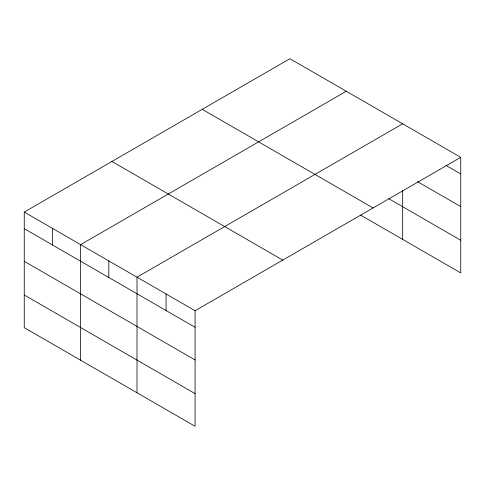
<?xml version="1.0" encoding="UTF-8"?>
<svg xmlns="http://www.w3.org/2000/svg" width="485" height="485" viewBox="0 0 485 485"><rect width="100%" height="100%" fill="white"/><g stroke="black" fill="none" stroke-linecap="round" stroke-linejoin="round"><path stroke-width="0.73" d="M460.75 157.34L289.909 58.709L24.25 212.084L24.25 327.66L195.091 426.291L195.091 310.721L460.75 157.34L460.75 272.916L360.707 215.158M346.284 91.259L80.625 244.634L80.625 360.209M402.665 123.808L137.006 277.184L137.006 392.759M445.903 165.355L460.75 173.921M417.506 181.626L460.75 206.592M388.897 198.765L460.75 240.251M202.239 109.319L373.08 207.956M111.92 161.469L282.761 260.106M24.25 212.084L195.091 310.721M24.25 228.665L195.091 327.296M24.25 261.33L195.091 359.967M24.25 294.989L195.091 393.626M402.665 190.259L402.665 239.378M166.046 293.952L166.046 310.533M108.816 260.906L108.816 277.487M52.441 228.356L52.441 244.937"/></g></svg>
